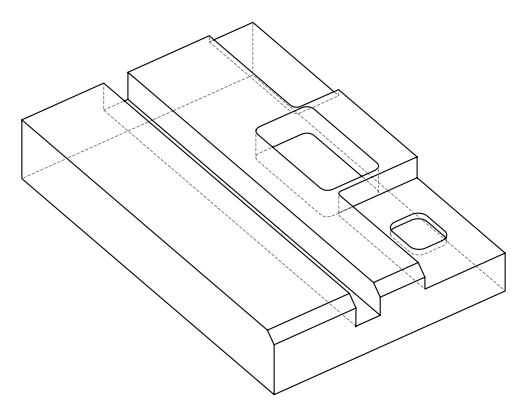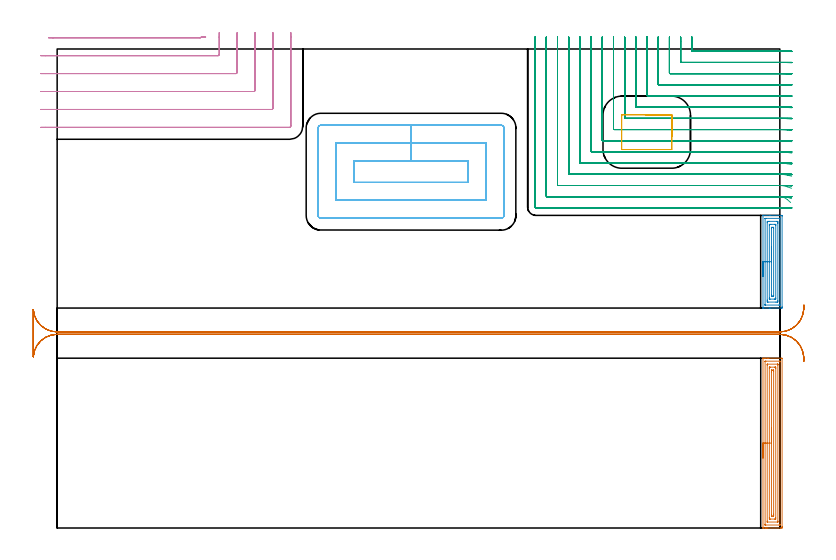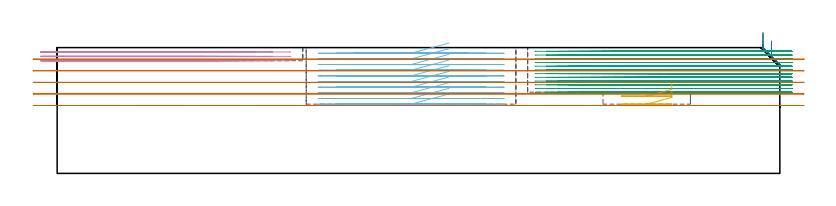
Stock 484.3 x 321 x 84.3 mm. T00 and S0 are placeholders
(PLAN: 7 operations, 5 tool changes, 115 min)
(1 AREA_MILL | FG_CHAMFER_SURFACE | UGT0205_001 | 4.79 min | 9874 mm3)
(2 AREA_MILL_1 | FG_CHAMFER_SURFACE_1 | UGT0205_001 | 2.72 min | 6194 mm3)
(3 MILL_CORNER_NOTCH_RECTANGULAR | CORNER_NOTCH_RECTANGULAR | NXT0201_013 | Follow Part, ap 2.5, ae 75% | 70.8 min | 562688 mm3)
(4 MILL_CORNER_NOTCH_RECTANGULAR_1 | CORNER_NOTCH_RECTANGULAR_1 | NXT0201_012 | Follow Part, ap 4, ae 75% | 6.63 min | 87486 mm3)
(5 MILL_RECTANGULAR_POCKET | POCKET_RECTANGULAR_STRAIGHT | UGT0201_107 | Follow Part, ap 6.25, ae 75% | 0.73 min | 21532 mm3)
(6 MILL_RECTANGULAR_POCKET_1 | POCKET_RECTANGULAR_STRAIGHT_1 | NXT0201_012 | Follow Part, ap 4, ae 75% | 18.18 min | 413930 mm3)
(7 MILL_RECTANGULAR_SLOT | SLOT_RECTANGULAR | UGT0201_004 | Follow Part, ap 8, ae 75% | 11.1 min | 630473 mm3)
(TOOL UGT0205_001 | Chamfer Mill 20 x 3 x 45 deg. | D20 FL50 Z2)
(TOOL NXT0201_013 | ENDMILL 10mm | D10 FL30 Z4)
(TOOL NXT0201_012 | ENDMILL 16mm [2P460-1600-NA 1630] | D16 FL38 Z6)
(TOOL UGT0201_107 | End Mill 25 mm | D25 FL25 Z2)
(TOOL UGT0201_004 | End Mill 32 mm | D32 FL53 Z6)
(OP 1 AREA_MILL)
G17 G21 G94 G90
T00 M6
G54
G17 G0 G90 X473. Y46.9 S1061 M3
G43 Z94.3 H0
G94 G1 Y46.938 Z93.428 F250.
Y47.052 Z92.563
Y47.241 Z91.712
Y47.503 Z90.88
Y47.837 Z90.074
Y48.24 Z89.3
Y48.708 Z88.564
Y49.24 Z87.872
Y49.829 Z87.229
Y50.472 Z86.64
Y51.164 Z86.108
Y51.9 Z85.64
Y52.674 Z85.237
Y53.48 Z84.903
Y54.312 Z84.641
Y55.163 Z84.452
Y56.028 Z84.338
Y56.9 Z84.3
Y113.629
X473.003 Y113.79 Z84.288
X473.057 Y113.793 Z84.234
X473.462 Y113.8 Z83.838
X473.808 Z83.491
X474.493 Z82.802
X475.728 Z81.569
X476.278 Z81.017
X476.895 Z80.4
X485.199 Z72.098
X485.476 Y113.798 Z71.822
X485.792 Y113.79 Z71.506
X485.799 Y113.474 Z71.499
X485.8 Y0.91 Z71.5
X485.799 Y0.618 Z71.501
X485.794 Y0.023 Z71.504
X485.792 Y0.007 Z71.506
X485.199 Y0.003 Z72.098
X484.582 Y0. Z72.716
X476.278 Z81.017
X475.728 Z81.569
X475.385 Z81.911
X474.836 Z82.461
X474.493 Z82.802
X473.462 Z83.838
X473.059 Y0.003 Z84.233
X473.015 Y0.006 Z84.276
X473.003 Y0.009 Z84.288
X473. Y0.171 Z84.3
Y56.9
X474.414 Z82.886
Y111.474
X474.416 Y111.553 Z82.884
X474.42 Y111.711 Z82.88
X474.424 Y111.791 Z82.876
X474.443 Y111.794 Z82.857
X474.493 Y111.797 Z82.807
X474.981 Y111.8 Z82.319
X483.903 Z73.397
X484.307 Y111.797 Z72.993
X484.364 Y111.794 Z72.936
X484.375 Y111.791 Z72.925
X484.379 Y111.737 Z72.921
X484.384 Y111.632 Z72.916
X484.386 Y111.474 Z72.914
Y111.395
Y2.326
X484.385 Y2.247 Z72.915
X484.38 Y2.089 Z72.92
X484.376 Y2.009 Z72.924
X484.357 Y2.006 Z72.943
X484.307 Y2.003 Z72.993
X483.819 Y2. Z73.481
X474.897 Z82.403
X474.493 Y2.003 Z82.807
X474.436 Y2.006 Z82.864
X474.425 Y2.009 Z82.875
X474.421 Y2.063 Z82.879
X474.417 Y2.167 Z82.883
X474.414 Y2.484 Z82.886
Y56.9
X475.828 Z81.472
X475.829 Y109.165 Z81.471
X475.83 Y109.608 Z81.47
X475.832 Y109.72 Z81.468
X475.835 Y109.773 Z81.465
X475.844 Y109.79 Z81.456
X475.895 Y109.793 Z81.405
X476.087 Y109.799 Z81.213
X482.714 Y109.8 Z74.586
X482.841 Y109.798 Z74.459
X482.943 Y109.793 Z74.357
X482.966 Y109.789 Z74.334
X482.968 Y109.783 Z74.332
X482.97 Y109.758 Z74.33
X482.971 Y109.608 Z74.329
X482.972 Y109.159 Z74.328
X482.971 Y4.635 Z74.329
X482.97 Y4.192 Z74.33
X482.968 Y4.08 Z74.332
X482.965 Y4.027 Z74.335
X482.956 Y4.01 Z74.344
X482.905 Y4.007 Z74.395
X482.713 Y4.001 Z74.587
X476.086 Y4. Z81.214
X475.959 Y4.002 Z81.341
X475.857 Y4.007 Z81.443
X475.834 Y4.011 Z81.466
X475.832 Y4.017 Z81.468
X475.83 Y4.042 Z81.47
X475.829 Y4.192 Z81.471
X475.828 Y4.641 Z81.472
Y56.9
X477.243 Z80.057
Y106.928
X477.249 Y107.742 Z80.051
X477.252 Y107.79 Z80.048
X477.3 Y107.794 Z80.
X477.409 Y107.798 Z79.891
X477.627 Y107.799 Z79.673
X478.062 Y107.8 Z79.238
X480.738 Z76.562
X481.183 Y107.799 Z76.117
X481.395 Y107.798 Z75.905
X481.5 Y107.794 Z75.8
X481.547 Y107.79 Z75.753
X481.55 Y107.755 Z75.75
X481.557 Y107.002 Z75.743
Y106.928
Y6.872
X481.551 Y6.058 Z75.749
X481.548 Y6.01 Z75.752
X481.5 Y6.006 Z75.8
X481.391 Y6.002 Z75.909
X481.173 Y6.001 Z76.127
X480.738 Y6. Z76.562
X478.062 Z79.238
X477.617 Y6.001 Z79.683
X477.406 Y6.002 Z79.894
X477.3 Y6.006 Z80.
X477.253 Y6.01 Z80.047
X477.25 Y6.045 Z80.05
X477.243 Y6.798 Z80.057
Y6.872
Y56.9
X478.657 Z78.643
Y104.546
X478.658 Y105.142 Z78.642
X478.66 Y105.436 Z78.64
X478.664 Y105.735 Z78.636
X478.672 Y105.791 Z78.628
X478.708 Y105.794 Z78.592
X478.79 Y105.797 Z78.51
X478.954 Y105.799 Z78.346
X479.189 Y105.8 Z78.111
X479.846 Y105.799 Z77.454
X480.084 Y105.796 Z77.216
X480.13 Y105.79 Z77.17
X480.136 Y105.778 Z77.164
X480.139 Y105.742 Z77.161
X480.142 Y105.142 Z77.158
X480.143 Y104.844 Z77.157
Y9.254
X480.142 Y8.658 Z77.158
X480.14 Y8.364 Z77.16
X480.136 Y8.065 Z77.164
X480.128 Y8.009 Z77.172
X480.092 Y8.006 Z77.208
X480.01 Y8.003 Z77.29
X479.846 Y8.001 Z77.454
X479.611 Y8. Z77.689
X478.954 Y8.001 Z78.346
X478.716 Y8.004 Z78.584
X478.671 Y8.01 Z78.629
X478.664 Y8.022 Z78.636
X478.661 Y8.058 Z78.639
X478.658 Y8.658 Z78.642
X478.657 Y8.956 Z78.643
Y56.9
Y57.772 Z78.681
Y58.636 Z78.795
Y59.488 Z78.984
Y60.32 Z79.246
Y61.126 Z79.58
Y61.9 Z79.983
Y62.636 Z80.452
Y63.328 Z80.983
Y63.971 Z81.572
Y64.56 Z82.215
Y65.091 Z82.907
Y65.56 Z83.643
Y65.963 Z84.417
Y66.297 Z85.223
Y66.559 Z86.055
Y66.748 Z86.907
Y66.862 Z87.772
Y66.9 Z88.643
G0 Z94.3
M5
M2
(OP 2 AREA_MILL_1)
G17 G21 G94 G90
T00 M6
G54
G17 G0 G90 X473. Y168.45 S1061 M3
G43 Z94.3 H0
G94 G1 Y168.488 Z93.428 F250.
Y168.602 Z92.563
Y168.791 Z91.712
Y169.053 Z90.88
Y169.387 Z90.074
Y169.79 Z89.3
Y170.258 Z88.564
Y170.79 Z87.872
Y171.379 Z87.229
Y172.022 Z86.64
Y172.714 Z86.108
Y173.45 Z85.64
Y174.224 Z85.237
Y175.03 Z84.903
Y175.862 Z84.641
Y176.713 Z84.452
Y177.578 Z84.338
Y178.45 Z84.3
Y209.437
X473.004 Y209.49 Z84.29
X473.02 Y209.494 Z84.275
X473.171 Y209.5 Z84.127
X477.297 Z80.001
X478.062 Z79.232
X485.199 Z72.097
X485.584 Y209.497 Z71.712
X485.791 Y209.49 Z71.505
X485.799 Y209.284 Z71.499
X485.8 Y208.994 Z71.5
Y148.195
X485.798 Y147.906 Z71.502
X485.791 Y147.406 Z71.505
X485.706 Y147.402 Z71.59
X485.199 Y147.4 Z72.097
X478.062 Z79.232
X477.297 Z80.001
X477.17 Z80.129
X473.171 Z84.127
X473.022 Y147.401 Z84.272
X473.016 Y147.402 Z84.277
X473.004 Y147.409 Z84.29
X473. Y147.463 Z84.3
Y178.45
X474.414 Z82.886
X474.415 Y207.223 Z82.885
X474.416 Y207.3 Z82.884
X474.42 Y207.379 Z82.88
X474.43 Y207.49 Z82.87
X474.493 Y207.492 Z82.807
X475.107 Y207.499 Z82.193
X484.307 Y207.5 Z72.993
X484.347 Y207.498 Z72.953
X484.37 Y207.495 Z72.93
X484.378 Y207.492 Z72.922
X484.38 Y207.458 Z72.92
X484.385 Y207.302 Z72.915
X484.386 Y207.223 Z72.914
Y207.145
X484.385 Y149.676 Z72.915
X484.384 Y149.6 Z72.916
X484.38 Y149.521 Z72.92
X484.37 Y149.41 Z72.93
X484.307 Y149.408 Z72.993
X483.693 Y149.401 Z73.607
X474.493 Y149.4 Z82.807
X474.454 Y149.402 Z82.846
X474.43 Y149.405 Z82.87
X474.422 Y149.408 Z82.878
X474.42 Y149.442 Z82.88
X474.415 Y149.598 Z82.885
X474.414 Y149.676 Z82.886
Y149.755
Y178.45
X475.828 Z81.472
X475.829 Y204.567 Z81.471
X475.83 Y205.011 Z81.47
X475.836 Y205.453 Z81.464
X476.232 Y205.498 Z81.068
X476.278 Y205.499 Z81.022
X477.122 Y205.5 Z80.178
X482.475 Y205.499 Z74.825
X482.523 Y205.496 Z74.777
X482.965 Y205.453 Z74.335
X482.97 Y205.009 Z74.33
X482.971 Y204.567 Z74.329
X482.972 Y204.122 Z74.328
X482.971 Y152.333 Z74.329
X482.97 Y151.889 Z74.33
X482.964 Y151.447 Z74.336
X482.568 Y151.402 Z74.732
X482.523 Y151.401 Z74.777
X481.678 Y151.4 Z75.622
X476.325 Y151.401 Z80.975
X476.278 Y151.404 Z81.022
X475.836 Y151.447 Z81.464
X475.83 Y151.891 Z81.47
X475.829 Y152.333 Z81.471
X475.828 Y152.778 Z81.472
Y178.45
X477.243 Z80.057
Y202.797
X477.247 Y203.203 Z80.053
X477.25 Y203.406 Z80.05
X477.258 Y203.49 Z80.042
X477.358 Y203.496 Z79.942
X478.062 Y203.499 Z79.238
X478.245 Y203.5 Z79.055
X480.922 Y203.499 Z76.378
X481.487 Y203.491 Z75.813
X481.551 Y203.489 Z75.749
X481.553 Y203.409 Z75.747
X481.555 Y203.229 Z75.745
X481.557 Y202.869 Z75.743
Y202.797
Y154.103
X481.553 Y153.697 Z75.747
X481.55 Y153.494 Z75.75
X481.542 Y153.41 Z75.758
X481.442 Y153.404 Z75.858
X480.738 Y153.401 Z76.562
X480.555 Y153.4 Z76.745
X477.878 Y153.401 Z79.422
X477.313 Y153.409 Z79.987
X477.25 Y153.411 Z80.05
X477.247 Y153.491 Z80.053
X477.245 Y153.671 Z80.055
X477.243 Y154.031 Z80.057
Y154.103
Y178.45
X478.657 Z78.643
Y201.026
X478.658 Y201.32 Z78.642
X478.661 Y201.419 Z78.639
X478.664 Y201.488 Z78.636
X478.716 Y201.491 Z78.584
X478.954 Y201.497 Z78.346
X479.369 Y201.5 Z77.931
X479.846 Y201.498 Z77.454
X480.005 Y201.495 Z77.295
X480.126 Y201.49 Z77.174
X480.136 Y201.32 Z77.164
X480.14 Y201.026 Z77.16
X480.143 Y200.732 Z77.157
Y155.874
X480.142 Y155.58 Z77.158
X480.139 Y155.481 Z77.161
X480.136 Y155.412 Z77.164
X480.084 Y155.409 Z77.216
X479.846 Y155.403 Z77.454
X479.431 Y155.4 Z77.869
X478.954 Y155.402 Z78.346
X478.795 Y155.405 Z78.505
X478.674 Y155.41 Z78.626
X478.664 Y155.58 Z78.636
X478.66 Y155.874 Z78.64
X478.658 Y156.168 Z78.642
X478.657 Y178.45 Z78.643
Y179.322 Z78.681
Y180.186 Z78.795
Y181.038 Z78.984
Y181.87 Z79.246
Y182.676 Z79.58
Y183.45 Z79.983
Y184.186 Z80.452
Y184.878 Z80.983
Y185.521 Z81.572
Y186.11 Z82.215
Y186.641 Z82.907
Y187.11 Z83.643
Y187.513 Z84.417
Y187.847 Z85.223
Y188.109 Z86.055
Y188.298 Z86.907
Y188.412 Z87.772
Y188.45 Z88.643
G0 Z94.3
M5
M2
(OP 3 MILL_CORNER_NOTCH_RECTANGULAR)
G17 G21 G94 G90
T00 M6
G54
G17 G0 G90 X425.3 Y329. S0 M3
G43 Z94.3 H0
Z81.808
G94 G1 Y326. F250.
Y319.993 F500.
G3 X425.793 Y319.5 R0.5
G1 X484.312
G2 X489.3 Y319.381 R105.
G1 X492.297 Y319.239 F250.
G0 Z94.3
X417.8 Y329.
Z81.808
G1 Y326.
Y312.493 F500.
G3 X418.293 Y312. R0.5
G1 X484.312
G2 X489.3 Y311.872 R97.5
G1 X492.296 Y311.719 F250.
G0 Z94.3
X410.3 Y329.
Z81.808
G1 Y326.
Y304.993 F500.
G3 X410.793 Y304.5 R0.5
G1 X484.312
G2 X489.3 Y304.362 R90.
G1 X492.295 Y304.195 F250.
G0 Z94.3
X402.8 Y329.
Z81.808
G1 Y326.
Y297.494 F500.
G3 X403.294 Y297. R0.5
G1 X484.312
G2 X489.3 Y296.849 R82.5
G1 X492.295 Y296.668 F250.
G0 Z94.3
X395.3 Y329.
Z81.808
G1 Y326.
Y289.994 F500.
G3 X395.794 Y289.5 R0.5
G1 X484.312
G2 X489.3 Y289.334 R75.
G1 X492.293 Y289.134 F250.
G0 Z94.3
X387.8 Y329.
Z81.808
G1 Y326.
Y282.494 F500.
G3 X388.294 Y282. R0.5
G1 X484.312
G2 X489.3 Y281.815 R67.5
G1 X492.292 Y281.594 F250.
G0 Z94.3
X380.3 Y329.
Z81.808
G1 Y326.
Y274.994 F500.
G3 X380.794 Y274.5 R0.5
G1 X484.312
G2 X489.3 Y274.292 R60.
G1 X492.29 Y274.043 F250.
G0 Z94.3
X372.8 Y329.
Z81.808
G1 Y326.
Y267.495 F500.
G3 X373.295 Y267. R0.5
G1 X484.312
G2 X489.3 Y266.763 R52.5
G1 X492.286 Y266.477 F250.
G0 Z94.3
X365.3 Y329.
Z81.808
G1 Y326.
Y259.995 F500.
G3 X365.795 Y259.5 R0.5
G1 X484.312
G2 X489.3 Y259.223 R45.
G1 X492.282 Y258.89 F250.
G0 Z94.3
X357.8 Y329.
Z81.808
G1 Y326.
Y252.495 F500.
G3 X358.295 Y252. R0.5
G1 X484.312
G2 X489.3 Y251.667 R37.5
G1 X492.273 Y251.268 F250.
G0 Z94.3
X350.3 Y329.
Z81.808
G1 Y326.
Y244.996 F500.
G3 X350.796 Y244.5 R0.5
G1 X484.312
G2 X489.3 Y244.082 R30.
G1 X492.258 Y243.584 F250.
G0 Z94.3
X342.8 Y329.
Z81.808
G1 Y326.
Y237.496 F500.
G3 X343.296 Y237. R0.5
G1 X484.312
G2 X489.3 Y236.44 R22.5
G1 X492.225 Y235.775 F250.
G0 Z94.3
X335.3 Y329.
Z81.808
G1 Y326.
Y229.996 F500.
G3 X335.796 Y229.5 R0.5
G1 X484.312
G2 X489.3 Y228.646 R15.
G1 X492.129 Y227.649 F250.
G0 Z94.3
X327.8 Y329.
Z81.808
G1 Y326.
Y222.496 F500.
G3 X328.296 Y222. R0.5
G1 X484.312
G2 X489.3 Y220.101 R7.5
G1 X491.54 Y218.106 F250.
G0 Z94.3
X320.3 Y329.
Z81.808
G1 Y326.
Y214.996 F500.
G3 X320.796 Y214.5 R0.5
G1 X484.312
X487.312 F250.
G0 Z94.3
X425.3 Y329.
Z79.317
G1 Y326.
Y319.993 F500.
G3 X425.793 Y319.5 R0.5
G1 X486.983
G2 X489.3 Y319.474 R105.
G1 X492.299 Y319.408 F250.
G0 Z94.3
X417.8 Y329.
Z79.317
G1 Y326.
Y312.493 F500.
G3 X418.293 Y312. R0.5
G1 X486.983
G2 X489.3 Y311.972 R97.5
G1 X492.299 Y311.901 F250.
G0 Z94.3
X410.3 Y329.
Z79.317
G1 Y326.
Y304.993 F500.
G3 X410.793 Y304.5 R0.5
G1 X486.983
G2 X489.3 Y304.47 R90.
G1 X492.299 Y304.393 F250.
G0 Z94.3
X402.8 Y329.
Z79.317
G1 Y326.
Y297.494 F500.
G3 X403.294 Y297. R0.5
G1 X486.983
G2 X489.3 Y296.967 R82.5
G1 X492.299 Y296.883 F250.
G0 Z94.3
X395.3 Y329.
Z79.317
G1 Y326.
Y289.994 F500.
G3 X395.794 Y289.5 R0.5
G1 X486.983
G2 X489.3 Y289.464 R75.
G1 X492.299 Y289.371 F250.
G0 Z94.3
X387.8 Y329.
Z79.317
G1 Y326.
Y282.494 F500.
G3 X388.294 Y282. R0.5
G1 X486.983
G2 X489.3 Y281.96 R67.5
G1 X492.298 Y281.857 F250.
G0 Z94.3
X380.3 Y329.
Z79.317
G1 Y326.
Y274.994 F500.
G3 X380.794 Y274.5 R0.5
G1 X486.983
G2 X489.3 Y274.455 R60.
G1 X492.298 Y274.339 F250.
G0 Z94.3
X372.8 Y329.
Z79.317
G1 Y326.
Y267.495 F500.
G3 X373.295 Y267. R0.5
G1 X486.983
G2 X489.3 Y266.949 R52.5
G1 X492.297 Y266.816 F250.
G0 Z94.3
X365.3 Y329.
Z79.317
G1 Y326.
Y259.995 F500.
G3 X365.795 Y259.5 R0.5
G1 X486.983
G2 X489.3 Y259.44 R45.
G1 X492.296 Y259.286 F250.
G0 Z94.3
X357.8 Y329.
Z79.317
G1 Y326.
Y252.495 F500.
G3 X358.295 Y252. R0.5
G1 X486.983
G2 X489.3 Y251.928 R37.5
G1 X492.294 Y251.743 F250.
G0 Z94.3
X350.3 Y329.
Z79.317
G1 Y326.
Y244.996 F500.
G3 X350.796 Y244.5 R0.5
G1 X486.983
G2 X489.3 Y244.41 R30.
G1 X492.291 Y244.179 F250.
G0 Z94.3
X342.8 Y329.
Z79.317
G1 Y326.
Y237.496 F500.
G3 X343.296 Y237. R0.5
G1 X486.983
G2 X489.3 Y236.88 R22.5
G1 X492.284 Y236.571 F250.
G0 Z94.3
X335.3 Y329.
Z79.317
G1 Y326.
Y229.996 F500.
G3 X335.796 Y229.5 R0.5
G1 X486.983
G2 X489.3 Y229.32 R15.
G1 X492.264 Y228.856 F250.
G0 Z94.3
X327.8 Y329.
Z79.317
G1 Y326.
Y222.496 F500.
G3 X328.296 Y222. R0.5
G1 X486.983
G2 X489.3 Y221.633 R7.5
G1 X492.153 Y220.706 F250.
G0 Z94.3
X320.3 Y329.
Z79.317
G1 Y326.
Y214.996 F500.
G3 X320.796 Y214.5 R0.5
G1 X486.983
X489.983 F250.
G0 Z94.3
X425.3 Y329.
Z76.825
G1 Y326.
Y319.993 F500.
G3 X425.793 Y319.5 R0.5
G1 X489.003
X489.3
X492.3 Y319.491 F250.
G0 Z94.3
X417.8 Y329.
Z76.825
G1 Y326.
Y312.493 F500.
G3 X418.293 Y312. R0.5
G1 X489.003
X489.3
X492.3 Y311.99 F250.
G0 Z94.3
X410.3 Y329.
Z76.825
G1 Y326.
Y304.993 F500.
G3 X410.793 Y304.5 R0.5
G1 X489.003
X489.3
X492.3 Y304.49 F250.
G0 Z94.3
X402.8 Y329.
Z76.825
G1 Y326.
Y297.494 F500.
G3 X403.294 Y297. R0.5
G1 X489.003
X489.3 Y296.999
X492.3 Y296.989 F250.
G0 Z94.3
X395.3 Y329.
Z76.825
G1 Y326.
Y289.994 F500.
G3 X395.794 Y289.5 R0.5
G1 X489.003
X489.3 Y289.499
X492.3 Y289.488 F250.
G0 Z94.3
X387.8 Y329.
Z76.825
G1 Y326.
Y282.494 F500.
G3 X388.294 Y282. R0.5
G1 X489.003
X489.3 Y281.999
X492.3 Y281.986 F250.
G0 Z94.3
X380.3 Y329.
Z76.825
G1 Y326.
Y274.994 F500.
G3 X380.794 Y274.5 R0.5
G1 X489.003
X489.3 Y274.499
X492.3 Y274.484 F250.
G0 Z94.3
X372.8 Y329.
Z76.825
G1 Y326.
Y267.495 F500.
G3 X373.295 Y267. R0.5
G1 X489.003
X489.3 Y266.999
X492.3 Y266.982 F250.
G0 Z94.3
X365.3 Y329.
Z76.825
G1 Y326.
Y259.995 F500.
G3 X365.795 Y259.5 R0.5
G1 X489.003
X489.3 Y259.499
X492.3 Y259.479 F250.
G0 Z94.3
X357.8 Y329.
Z76.825
G1 Y326.
Y252.495 F500.
G3 X358.295 Y252. R0.5
G1 X489.003
G2 X489.3 Y251.999 R37.5
G1 X492.3 Y251.975 F250.
G0 Z94.3
X350.3 Y329.
Z76.825
G1 Y326.
Y244.996 F500.
G3 X350.796 Y244.5 R0.5
G1 X489.003
G2 X489.3 Y244.499 R30.
G1 X492.3 Y244.469 F250.
G0 Z94.3
X342.8 Y329.
Z76.825
G1 Y326.
Y237.496 F500.
G3 X343.296 Y237. R0.5
G1 X489.003
G2 X489.3 Y236.998 R22.5
G1 X492.3 Y236.958 F250.
G0 Z94.3
X335.3 Y329.
Z76.825
G1 Y326.
Y229.996 F500.
G3 X335.796 Y229.5 R0.5
G1 X489.003
G2 X489.3 Y229.497 R15.
G1 X492.299 Y229.438 F250.
G0 Z94.3
X327.8 Y329.
Z76.825
G1 Y326.
Y222.496 F500.
G3 X328.296 Y222. R0.5
G1 X489.003
G2 X489.3 Y221.994 R7.5
G1 X492.298 Y221.875 F250.
G0 Z94.3
X320.3 Y329.
Z76.825
G1 Y326.
Y214.996 F500.
G3 X320.796 Y214.5 R0.5
G1 X489.003
X492.003 F250.
G0 Z94.3
X425.3 Y329.
Z74.333
G1 Y326.
Y319.993 F500.
G3 X425.793 Y319.5 R0.5
G1 X489.3
X492.3 F250.
G0 Z94.3
X417.8 Y329.
Z74.333
G1 Y326.
Y312.493 F500.
G3 X418.293 Y312. R0.5
G1 X489.3
X492.3 F250.
G0 Z94.3
X410.3 Y329.
Z74.333
G1 Y326.
Y304.993 F500.
G3 X410.793 Y304.5 R0.5
G1 X489.3
X492.3 F250.
G0 Z94.3
X402.8 Y329.
Z74.333
G1 Y326.
Y297.493 F500.
G3 X403.293 Y297. R0.5
G1 X489.3
X492.3 F250.
G0 Z94.3
X395.3 Y329.
Z74.333
G1 Y326.
Y289.994 F500.
G3 X395.794 Y289.5 R0.5
G1 X489.3
X492.3 F250.
G0 Z94.3
X387.8 Y329.
Z74.333
G1 Y326.
Y282.494 F500.
G3 X388.294 Y282. R0.5
G1 X489.3
X492.3 F250.
G0 Z94.3
X380.3 Y329.
Z74.333
G1 Y326.
Y274.994 F500.
G3 X380.794 Y274.5 R0.5
G1 X489.3
X492.3 F250.
G0 Z94.3
X372.8 Y329.
Z74.333
G1 Y326.
Y267.495 F500.
G3 X373.295 Y267. R0.5
G1 X489.3
X492.3 F250.
G0 Z94.3
X365.3 Y329.
Z74.333
G1 Y326.
Y259.995 F500.
G3 X365.795 Y259.5 R0.5
G1 X489.3
X492.3 F250.
G0 Z94.3
X357.8 Y329.
Z74.333
G1 Y326.
Y252.495 F500.
G3 X358.295 Y252. R0.5
G1 X489.3
X492.3 F250.
G0 Z94.3
X350.3 Y329.
Z74.333
G1 Y326.
Y244.995 F500.
G3 X350.795 Y244.5 R0.5
G1 X489.3
X492.3 F250.
G0 Z94.3
X342.8 Y329.
Z74.333
G1 Y326.
Y237.496 F500.
G3 X343.296 Y237. R0.5
G1 X489.3
X492.3 F250.
G0 Z94.3
X335.3 Y329.
Z74.333
G1 Y326.
Y229.996 F500.
G3 X335.796 Y229.5 R0.5
G1 X489.3
X492.3 F250.
G0 Z94.3
X327.8 Y329.
Z74.333
G1 Y326.
Y222.496 F500.
G3 X328.296 Y222. R0.5
G1 X489.3
X492.3 F250.
G0 Z94.3
X320.3 Y329.
Z74.333
G1 Y326.
Y214.996 F500.
G3 X320.796 Y214.5 R0.5
G1 X489.3
X492.3 F250.
G0 Z94.3
X425.3 Y329.
Z71.842
G1 Y326.
Y319.993 F500.
G3 X425.793 Y319.5 R0.5
G1 X489.3
X492.3 F250.
G0 Z94.3
X417.8 Y329.
Z71.842
G1 Y326.
Y312.493 F500.
G3 X418.293 Y312. R0.5
G1 X489.3
X492.3 F250.
G0 Z94.3
X410.3 Y329.
Z71.842
G1 Y326.
Y304.993 F500.
G3 X410.793 Y304.5 R0.5
G1 X489.3
X492.3 F250.
G0 Z94.3
X402.8 Y329.
Z71.842
G1 Y326.
Y297.493 F500.
G3 X403.293 Y297. R0.5
G1 X489.3
X492.3 F250.
G0 Z94.3
X395.3 Y329.
Z71.842
G1 Y326.
Y289.994 F500.
G3 X395.794 Y289.5 R0.5
G1 X489.3
X492.3 F250.
G0 Z94.3
X387.8 Y329.
Z71.842
G1 Y326.
Y282.494 F500.
G3 X388.294 Y282. R0.5
G1 X489.3
X492.3 F250.
G0 Z94.3
X380.3 Y329.
Z71.842
G1 Y326.
Y274.994 F500.
G3 X380.794 Y274.5 R0.5
G1 X489.3
X492.3 F250.
G0 Z94.3
X372.8 Y329.
Z71.842
G1 Y326.
Y267.495 F500.
G3 X373.295 Y267. R0.5
G1 X489.3
X492.3 F250.
G0 Z94.3
X365.3 Y329.
Z71.842
G1 Y326.
Y259.995 F500.
G3 X365.795 Y259.5 R0.5
G1 X489.3
X492.3 F250.
G0 Z94.3
X357.8 Y329.
Z71.842
G1 Y326.
Y252.495 F500.
G3 X358.295 Y252. R0.5
G1 X489.3
X492.3 F250.
G0 Z94.3
X350.3 Y329.
Z71.842
G1 Y326.
Y244.995 F500.
G3 X350.795 Y244.5 R0.5
G1 X489.3
X492.3 F250.
G0 Z94.3
X342.8 Y329.
Z71.842
G1 Y326.
Y237.496 F500.
G3 X343.296 Y237. R0.5
G1 X489.3
X492.3 F250.
G0 Z94.3
X335.3 Y329.
Z71.842
G1 Y326.
Y229.996 F500.
G3 X335.796 Y229.5 R0.5
G1 X489.3
X492.3 F250.
G0 Z94.3
X327.8 Y329.
Z71.842
G1 Y326.
Y222.496 F500.
G3 X328.296 Y222. R0.5
G1 X489.3
X492.3 F250.
G0 Z94.3
X320.3 Y329.
Z71.842
G1 Y326.
Y214.996 F500.
G3 X320.796 Y214.5 R0.5
G1 X489.3
X492.3 F250.
G0 Z94.3
X425.3 Y329.
Z69.35
G1 Y326.
Y319.993 F500.
G3 X425.793 Y319.5 R0.5
G1 X489.3
X492.3 F250.
G0 Z94.3
X417.8 Y329.
Z69.35
G1 Y326.
Y312.493 F500.
G3 X418.293 Y312. R0.5
G1 X489.3
X492.3 F250.
G0 Z94.3
X410.3 Y329.
Z69.35
G1 Y326.
Y304.993 F500.
G3 X410.793 Y304.5 R0.5
G1 X489.3
X492.3 F250.
G0 Z94.3
X402.8 Y329.
Z69.35
G1 Y326.
Y297.493 F500.
G3 X403.293 Y297. R0.5
G1 X489.3
X492.3 F250.
G0 Z94.3
X395.3 Y329.
Z69.35
G1 Y326.
Y289.994 F500.
G3 X395.794 Y289.5 R0.5
G1 X489.3
X492.3 F250.
G0 Z94.3
X387.8 Y329.
Z69.35
G1 Y326.
Y282.494 F500.
G3 X388.294 Y282. R0.5
G1 X489.3
X492.3 F250.
G0 Z94.3
X380.3 Y329.
Z69.35
G1 Y326.
Y274.994 F500.
G3 X380.794 Y274.5 R0.5
G1 X489.3
X492.3 F250.
G0 Z94.3
X372.8 Y329.
Z69.35
G1 Y326.
Y267.495 F500.
G3 X373.295 Y267. R0.5
G1 X489.3
X492.3 F250.
G0 Z94.3
X365.3 Y329.
Z69.35
G1 Y326.
Y259.995 F500.
G3 X365.795 Y259.5 R0.5
G1 X489.3
X492.3 F250.
G0 Z94.3
X357.8 Y329.
Z69.35
G1 Y326.
Y252.495 F500.
G3 X358.295 Y252. R0.5
G1 X489.3
X492.3 F250.
G0 Z94.3
X350.3 Y329.
Z69.35
G1 Y326.
Y244.995 F500.
G3 X350.795 Y244.5 R0.5
G1 X489.3
X492.3 F250.
G0 Z94.3
X342.8 Y329.
Z69.35
G1 Y326.
Y237.496 F500.
G3 X343.296 Y237. R0.5
G1 X489.3
X492.3 F250.
G0 Z94.3
X335.3 Y329.
Z69.35
G1 Y326.
Y229.996 F500.
G3 X335.796 Y229.5 R0.5
G1 X489.3
X492.3 F250.
G0 Z94.3
X327.8 Y329.
Z69.35
G1 Y326.
Y222.496 F500.
G3 X328.296 Y222. R0.5
G1 X489.3
X492.3 F250.
G0 Z94.3
X320.3 Y329.
Z69.35
G1 Y326.
Y214.996 F500.
G3 X320.796 Y214.5 R0.5
G1 X489.3
X492.3 F250.
G0 Z94.3
X425.3 Y329.
Z66.858
G1 Y326.
Y319.993 F500.
G3 X425.793 Y319.5 R0.5
G1 X489.3
X492.3 F250.
G0 Z94.3
X417.8 Y329.
Z66.858
G1 Y326.
Y312.493 F500.
G3 X418.293 Y312. R0.5
G1 X489.3
X492.3 F250.
G0 Z94.3
X410.3 Y329.
Z66.858
G1 Y326.
Y304.993 F500.
G3 X410.793 Y304.5 R0.5
G1 X489.3
X492.3 F250.
G0 Z94.3
X402.8 Y329.
Z66.858
G1 Y326.
Y297.493 F500.
G3 X403.293 Y297. R0.5
G1 X489.3
X492.3 F250.
G0 Z94.3
X395.3 Y329.
Z66.858
G1 Y326.
Y289.994 F500.
G3 X395.794 Y289.5 R0.5
G1 X489.3
X492.3 F250.
G0 Z94.3
X387.8 Y329.
Z66.858
G1 Y326.
Y282.494 F500.
G3 X388.294 Y282. R0.5
G1 X489.3
X492.3 F250.
G0 Z94.3
X380.3 Y329.
Z66.858
G1 Y326.
Y274.994 F500.
G3 X380.794 Y274.5 R0.5
G1 X489.3
X492.3 F250.
G0 Z94.3
X372.8 Y329.
Z66.858
G1 Y326.
Y267.495 F500.
G3 X373.295 Y267. R0.5
G1 X489.3
X492.3 F250.
G0 Z94.3
X365.3 Y329.
Z66.858
G1 Y326.
Y259.995 F500.
G3 X365.795 Y259.5 R0.5
G1 X489.3
X492.3 F250.
G0 Z94.3
X357.8 Y329.
Z66.858
G1 Y326.
Y252.495 F500.
G3 X358.295 Y252. R0.5
G1 X489.3
X492.3 F250.
G0 Z94.3
X350.3 Y329.
Z66.858
G1 Y326.
Y244.995 F500.
G3 X350.795 Y244.5 R0.5
G1 X489.3
X492.3 F250.
G0 Z94.3
X342.8 Y329.
Z66.858
G1 Y326.
Y237.496 F500.
G3 X343.296 Y237. R0.5
G1 X489.3
X492.3 F250.
G0 Z94.3
X335.3 Y329.
Z66.858
G1 Y326.
Y229.996 F500.
G3 X335.796 Y229.5 R0.5
G1 X489.3
X492.3 F250.
G0 Z94.3
X327.8 Y329.
Z66.858
G1 Y326.
Y222.496 F500.
G3 X328.296 Y222. R0.5
G1 X489.3
X492.3 F250.
G0 Z94.3
X320.3 Y329.
Z66.858
G1 Y326.
Y214.996 F500.
G3 X320.796 Y214.5 R0.5
G1 X489.3
X492.3 F250.
G0 Z94.3
X425.3 Y329.
Z64.367
G1 Y326.
Y319.993 F500.
G3 X425.793 Y319.5 R0.5
G1 X489.3
X492.3 F250.
G0 Z94.3
X417.8 Y329.
Z64.367
G1 Y326.
Y312.493 F500.
G3 X418.293 Y312. R0.5
G1 X489.3
X492.3 F250.
G0 Z94.3
X410.3 Y329.
Z64.367
G1 Y326.
Y304.993 F500.
G3 X410.793 Y304.5 R0.5
G1 X489.3
X492.3 F250.
G0 Z94.3
X402.8 Y329.
Z64.367
G1 Y326.
Y297.493 F500.
G3 X403.293 Y297. R0.5
G1 X489.3
X492.3 F250.
G0 Z94.3
X395.3 Y329.
Z64.367
G1 Y326.
Y289.994 F500.
G3 X395.794 Y289.5 R0.5
G1 X489.3
X492.3 F250.
G0 Z94.3
X387.8 Y329.
Z64.367
G1 Y326.
Y282.494 F500.
G3 X388.294 Y282. R0.5
G1 X489.3
X492.3 F250.
G0 Z94.3
X380.3 Y329.
Z64.367
G1 Y326.
Y274.994 F500.
G3 X380.794 Y274.5 R0.5
G1 X489.3
X492.3 F250.
G0 Z94.3
X372.8 Y329.
Z64.367
G1 Y326.
Y267.495 F500.
G3 X373.295 Y267. R0.5
G1 X489.3
X492.3 F250.
G0 Z94.3
X365.3 Y329.
Z64.367
G1 Y326.
Y259.995 F500.
G3 X365.795 Y259.5 R0.5
G1 X489.3
X492.3 F250.
G0 Z94.3
X357.8 Y329.
Z64.367
G1 Y326.
Y252.495 F500.
G3 X358.295 Y252. R0.5
G1 X489.3
X492.3 F250.
G0 Z94.3
X350.3 Y329.
Z64.367
G1 Y326.
Y244.995 F500.
G3 X350.795 Y244.5 R0.5
G1 X489.3
X492.3 F250.
G0 Z94.3
X342.8 Y329.
Z64.367
G1 Y326.
Y237.496 F500.
G3 X343.296 Y237. R0.5
G1 X489.3
X492.3 F250.
G0 Z94.3
X335.3 Y329.
Z64.367
G1 Y326.
Y229.996 F500.
G3 X335.796 Y229.5 R0.5
G1 X489.3
X492.3 F250.
G0 Z94.3
X327.8 Y329.
Z64.367
G1 Y326.
Y222.496 F500.
G3 X328.296 Y222. R0.5
G1 X489.3
X492.3 F250.
G0 Z94.3
X320.3 Y329.
Z64.367
G1 Y326.
Y214.996 F500.
G3 X320.796 Y214.5 R0.5
G1 X489.3
X492.3 F250.
G0 Z94.3
X425.3 Y329.
Z61.875
G1 Y326.
Y319.993 F500.
G3 X425.793 Y319.5 R0.5
G1 X489.3
X492.3 F250.
G0 Z94.3
X417.8 Y329.
Z61.875
G1 Y326.
Y312.493 F500.
G3 X418.293 Y312. R0.5
G1 X489.3
X492.3 F250.
G0 Z94.3
X410.3 Y329.
Z61.875
G1 Y326.
Y304.993 F500.
G3 X410.793 Y304.5 R0.5
G1 X489.3
X492.3 F250.
G0 Z94.3
X402.8 Y329.
Z61.875
G1 Y326.
Y297.493 F500.
G3 X403.293 Y297. R0.5
G1 X489.3
X492.3 F250.
G0 Z94.3
X395.3 Y329.
Z61.875
G1 Y326.
Y289.994 F500.
G3 X395.794 Y289.5 R0.5
G1 X489.3
X492.3 F250.
G0 Z94.3
X387.8 Y329.
Z61.875
G1 Y326.
Y282.494 F500.
G3 X388.294 Y282. R0.5
G1 X489.3
X492.3 F250.
G0 Z94.3
X380.3 Y329.
Z61.875
G1 Y326.
Y274.994 F500.
G3 X380.794 Y274.5 R0.5
G1 X489.3
X492.3 F250.
G0 Z94.3
X372.8 Y329.
Z61.875
G1 Y326.
Y267.495 F500.
G3 X373.295 Y267. R0.5
G1 X489.3
X492.3 F250.
G0 Z94.3
X365.3 Y329.
Z61.875
G1 Y326.
Y259.995 F500.
G3 X365.795 Y259.5 R0.5
G1 X489.3
X492.3 F250.
G0 Z94.3
X357.8 Y329.
Z61.875
G1 Y326.
Y252.495 F500.
G3 X358.295 Y252. R0.5
G1 X489.3
X492.3 F250.
G0 Z94.3
X350.3 Y329.
Z61.875
G1 Y326.
Y244.995 F500.
G3 X350.795 Y244.5 R0.5
G1 X489.3
X492.3 F250.
G0 Z94.3
X342.8 Y329.
Z61.875
G1 Y326.
Y237.496 F500.
G3 X343.296 Y237. R0.5
G1 X489.3
X492.3 F250.
G0 Z94.3
X335.3 Y329.
Z61.875
G1 Y326.
Y229.996 F500.
G3 X335.796 Y229.5 R0.5
G1 X489.3
X492.3 F250.
G0 Z94.3
X327.8 Y329.
Z61.875
G1 Y326.
Y222.496 F500.
G3 X328.296 Y222. R0.5
G1 X489.3
X492.3 F250.
G0 Z94.3
X320.3 Y329.
Z61.875
G1 Y326.
Y214.996 F500.
G3 X320.796 Y214.5 R0.5
G1 X489.3
X492.3 F250.
G0 Z94.3
X425.3 Y329.
Z59.383
G1 Y326.
Y319.993 F500.
G3 X425.793 Y319.5 R0.5
G1 X489.3
X492.3 F250.
G0 Z94.3
X417.8 Y329.
Z59.383
G1 Y326.
Y312.493 F500.
G3 X418.293 Y312. R0.5
G1 X489.3
X492.3 F250.
G0 Z94.3
X410.3 Y329.
Z59.383
G1 Y326.
Y304.993 F500.
G3 X410.793 Y304.5 R0.5
G1 X489.3
X492.3 F250.
G0 Z94.3
X402.8 Y329.
Z59.383
G1 Y326.
Y297.493 F500.
G3 X403.293 Y297. R0.5
G1 X489.3
X492.3 F250.
G0 Z94.3
X395.3 Y329.
Z59.383
G1 Y326.
Y289.994 F500.
G3 X395.794 Y289.5 R0.5
G1 X489.3
X492.3 F250.
G0 Z94.3
X387.8 Y329.
Z59.383
G1 Y326.
Y282.494 F500.
G3 X388.294 Y282. R0.5
G1 X489.3
X492.3 F250.
G0 Z94.3
X380.3 Y329.
Z59.383
G1 Y326.
Y274.994 F500.
G3 X380.794 Y274.5 R0.5
G1 X489.3
X492.3 F250.
G0 Z94.3
X372.8 Y329.
Z59.383
G1 Y326.
Y267.495 F500.
G3 X373.295 Y267. R0.5
G1 X489.3
X492.3 F250.
G0 Z94.3
X365.3 Y329.
Z59.383
G1 Y326.
Y259.995 F500.
G3 X365.795 Y259.5 R0.5
G1 X489.3
X492.3 F250.
G0 Z94.3
X357.8 Y329.
Z59.383
G1 Y326.
Y252.495 F500.
G3 X358.295 Y252. R0.5
G1 X489.3
X492.3 F250.
G0 Z94.3
X350.3 Y329.
Z59.383
G1 Y326.
Y244.995 F500.
G3 X350.795 Y244.5 R0.5
G1 X489.3
X492.3 F250.
G0 Z94.3
X342.8 Y329.
Z59.383
G1 Y326.
Y237.496 F500.
G3 X343.296 Y237. R0.5
G1 X489.3
X492.3 F250.
G0 Z94.3
X335.3 Y329.
Z59.383
G1 Y326.
Y229.996 F500.
G3 X335.796 Y229.5 R0.5
G1 X489.3
X492.3 F250.
G0 Z94.3
X327.8 Y329.
Z59.383
G1 Y326.
Y222.496 F500.
G3 X328.296 Y222. R0.5
G1 X489.3
X492.3 F250.
G0 Z94.3
X320.3 Y329.
Z59.383
G1 Y326.
Y214.996 F500.
G3 X320.796 Y214.5 R0.5
G1 X489.3
X492.3 F250.
G0 Z94.3
X425.3 Y329.
Z56.892
G1 Y326.
Y319.993 F500.
G3 X425.793 Y319.5 R0.5
G1 X489.3
X492.3 F250.
G0 Z94.3
X417.8 Y329.
Z56.892
G1 Y326.
Y312.493 F500.
G3 X418.293 Y312. R0.5
G1 X489.3
X492.3 F250.
G0 Z94.3
X410.3 Y329.
Z56.892
G1 Y326.
Y304.993 F500.
G3 X410.793 Y304.5 R0.5
G1 X489.3
X492.3 F250.
G0 Z94.3
X402.8 Y329.
Z56.892
G1 Y326.
Y297.493 F500.
G3 X403.293 Y297. R0.5
G1 X489.3
X492.3 F250.
G0 Z94.3
X395.3 Y329.
Z56.892
G1 Y326.
Y289.994 F500.
G3 X395.794 Y289.5 R0.5
G1 X489.3
X492.3 F250.
G0 Z94.3
X387.8 Y329.
Z56.892
G1 Y326.
Y282.494 F500.
G3 X388.294 Y282. R0.5
G1 X489.3
X492.3 F250.
G0 Z94.3
X380.3 Y329.
Z56.892
G1 Y326.
Y274.994 F500.
G3 X380.794 Y274.5 R0.5
G1 X489.3
X492.3 F250.
G0 Z94.3
X372.8 Y329.
Z56.892
G1 Y326.
Y267.495 F500.
G3 X373.295 Y267. R0.5
G1 X489.3
X492.3 F250.
G0 Z94.3
X365.3 Y329.
Z56.892
G1 Y326.
Y259.995 F500.
G3 X365.795 Y259.5 R0.5
G1 X489.3
X492.3 F250.
G0 Z94.3
X357.8 Y329.
Z56.892
G1 Y326.
Y252.495 F500.
G3 X358.295 Y252. R0.5
G1 X489.3
X492.3 F250.
G0 Z94.3
X350.3 Y329.
Z56.892
G1 Y326.
Y244.995 F500.
G3 X350.795 Y244.5 R0.5
G1 X489.3
X492.3 F250.
G0 Z94.3
X342.8 Y329.
Z56.892
G1 Y326.
Y237.496 F500.
G3 X343.296 Y237. R0.5
G1 X489.3
X492.3 F250.
G0 Z94.3
X335.3 Y329.
Z56.892
G1 Y326.
Y229.996 F500.
G3 X335.796 Y229.5 R0.5
G1 X489.3
X492.3 F250.
G0 Z94.3
X327.8 Y329.
Z56.892
G1 Y326.
Y222.496 F500.
G3 X328.296 Y222. R0.5
G1 X489.3
X492.3 F250.
G0 Z94.3
X320.3 Y329.
Z56.892
G1 Y326.
Y214.996 F500.
G3 X320.796 Y214.5 R0.5
G1 X489.3
X492.3 F250.
G0 Z94.3
X425.3 Y329.
Z54.4
G1 Y326.
Y319.993 F500.
G3 X425.793 Y319.5 R0.5
G1 X489.3
X492.3 F250.
G0 Z94.3
X417.8 Y329.
Z54.4
G1 Y326.
Y312.493 F500.
G3 X418.293 Y312. R0.5
G1 X489.3
X492.3 F250.
G0 Z94.3
X410.3 Y329.
Z54.4
G1 Y326.
Y304.993 F500.
G3 X410.793 Y304.5 R0.5
G1 X489.3
X492.3 F250.
G0 Z94.3
X402.8 Y329.
Z54.4
G1 Y326.
Y297.493 F500.
G3 X403.293 Y297. R0.5
G1 X489.3
X492.3 F250.
G0 Z94.3
X395.3 Y329.
Z54.4
G1 Y326.
Y289.994 F500.
G3 X395.794 Y289.5 R0.5
G1 X489.3
X492.3 F250.
G0 Z94.3
X387.8 Y329.
Z54.4
G1 Y326.
Y282.494 F500.
G3 X388.294 Y282. R0.5
G1 X489.3
X492.3 F250.
G0 Z94.3
X380.3 Y329.
Z54.4
G1 Y326.
Y274.994 F500.
G3 X380.794 Y274.5 R0.5
G1 X489.3
X492.3 F250.
G0 Z94.3
X372.8 Y329.
Z54.4
G1 Y326.
Y267.495 F500.
G3 X373.295 Y267. R0.5
G1 X489.3
X492.3 F250.
G0 Z94.3
X365.3 Y329.
Z54.4
G1 Y326.
Y259.995 F500.
G3 X365.795 Y259.5 R0.5
G1 X489.3
X492.3 F250.
G0 Z94.3
X357.8 Y329.
Z54.4
G1 Y326.
Y252.495 F500.
G3 X358.295 Y252. R0.5
G1 X489.3
X492.3 F250.
G0 Z94.3
X350.3 Y329.
Z54.4
G1 Y326.
Y244.995 F500.
G3 X350.795 Y244.5 R0.5
G1 X489.3
X492.3 F250.
G0 Z94.3
X342.8 Y329.
Z54.4
G1 Y326.
Y237.496 F500.
G3 X343.296 Y237. R0.5
G1 X489.3
X492.3 F250.
G0 Z94.3
X335.3 Y329.
Z54.4
G1 Y326.
Y229.996 F500.
G3 X335.796 Y229.5 R0.5
G1 X489.3
X492.3 F250.
G0 Z94.3
X327.8 Y329.
Z54.4
G1 Y326.
Y222.496 F500.
G3 X328.296 Y222. R0.5
G1 X489.3
X492.3 F250.
G0 Z94.3
X320.3 Y329.
Z54.4
G1 Y326.
Y214.996 F500.
G3 X320.796 Y214.5 R0.5
G1 X489.3
X492.3 F250.
G0 Z94.3
M5
M2
(OP 4 MILL_CORNER_NOTCH_RECTANGULAR_1)
G17 G21 G94 G90
T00 M6
G54
G17 G0 G90 X-5.784 Y328.5 S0 M3
G43 Z94.3 H1
Z81.367
G94 G1 X-2.784 F250.
X95.807 F500.
G3 X96.542 Y329. R0.8
G1 X99.542 F250.
G0 Z94.3
X-11. Y316.5
Z81.367
G1 X-8.
X107.806 F500.
G3 X108.6 Y317.294 R0.8
G1 Y329.
Y332. F250.
G0 Z94.3
X-11. Y304.5
Z81.367
G1 X-8.
X119.805 F500.
G3 X120.6 Y305.295 R0.8
G1 Y329.
Y332. F250.
G0 Z94.3
X-11. Y292.5
Z81.367
G1 X-8.
X131.805 F500.
G3 X132.6 Y293.295 R0.8
G1 Y329.
Y332. F250.
G0 Z94.3
X-11. Y280.5
Z81.367
G1 X-8.
X143.805 F500.
G3 X144.6 Y281.295 R0.8
G1 Y329.
Y332. F250.
G0 Z94.3
X-11. Y268.5
Z81.367
G1 X-8.
X155.7 F500.
G3 X156.6 Y269.4 R0.9
G1 Y329.
Y332. F250.
G0 Z94.3
X-5.784 Y328.5
Z78.433
G1 X-2.784
X95.807 F500.
G3 X96.542 Y329. R0.8
G1 X99.542 F250.
G0 Z94.3
X-11. Y316.5
Z78.433
G1 X-8.
X107.806 F500.
G3 X108.6 Y317.294 R0.8
G1 Y329.
Y332. F250.
G0 Z94.3
X-11. Y304.5
Z78.433
G1 X-8.
X119.805 F500.
G3 X120.6 Y305.295 R0.8
G1 Y329.
Y332. F250.
G0 Z94.3
X-11. Y292.5
Z78.433
G1 X-8.
X131.805 F500.
G3 X132.6 Y293.295 R0.8
G1 Y329.
Y332. F250.
G0 Z94.3
X-11. Y280.5
Z78.433
G1 X-8.
X143.805 F500.
G3 X144.6 Y281.295 R0.8
G1 Y329.
Y332. F250.
G0 Z94.3
X-11. Y268.5
Z78.433
G1 X-8.
X155.7 F500.
G3 X156.6 Y269.4 R0.9
G1 Y329.
Y332. F250.
G0 Z94.3
X-5.784 Y328.5
Z75.5
G1 X-2.784
X95.807 F500.
G3 X96.542 Y329. R0.8
G1 X99.542 F250.
G0 Z94.3
X-11. Y316.5
Z75.5
G1 X-8.
X107.806 F500.
G3 X108.6 Y317.294 R0.8
G1 Y329.
Y332. F250.
G0 Z94.3
X-11. Y304.5
Z75.5
G1 X-8.
X119.805 F500.
G3 X120.6 Y305.295 R0.8
G1 Y329.
Y332. F250.
G0 Z94.3
X-11. Y292.5
Z75.5
G1 X-8.
X131.805 F500.
G3 X132.6 Y293.295 R0.8
G1 Y329.
Y332. F250.
G0 Z94.3
X-11. Y280.5
Z75.5
G1 X-8.
X143.805 F500.
G3 X144.6 Y281.295 R0.8
G1 Y329.
Y332. F250.
G0 Z94.3
X-11. Y268.5
Z75.5
G1 X-8.
X155.7 F500.
G3 X156.6 Y269.4 R0.9
G1 Y329.
Y332. F250.
G0 Z94.3
M5
M2
(OP 5 MILL_RECTANGULAR_POCKET)
G17 G21 G94 G90
T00 M6
G54
G17 G0 G90 X411.9 Y262.216 S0 M3
G43 Z94.3 H0
Z60.229
G94 G1 Y276.7 Z56.347 F250.
Y276.745 Z56.335
X411.845 Y276.845 Z56.305
X411.745 Y276.9 Z56.274
X411.7 Z56.262
X395.1 Z51.814
X378.5 F500.
G3 X378.3 Y276.7 R0.2
G1 Y253.8
G3 X378.5 Y253.6 R0.2
G1 X411.7
G3 X411.9 Y253.8 R0.2
G1 Y276.7
G3 X411.7 Y276.9 R0.2
G1 X395.1
X394.1
G0 X411.9 Y262.216 Z54.814
G1 Y276.7 Z50.933 F250.
Y276.745 Z50.921
X411.845 Y276.845 Z50.891
X411.745 Y276.9 Z50.86
X411.7 Z50.848
X395.1 Z46.4
X378.5 F500.
G3 X378.3 Y276.7 R0.2
G1 Y253.8
G3 X378.5 Y253.6 R0.2
G1 X411.7
G3 X411.9 Y253.8 R0.2
G1 Y276.7
G3 X411.7 Y276.9 R0.2
G1 X395.1
X394.1
G0 Z94.3
M5
M2
(OP 6 MILL_RECTANGULAR_POCKET_1)
G17 G21 G94 G90
T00 M6
G54
G17 G0 G90 X262.491 Y245.9 S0 M3
G43 Z94.3 H1
Z87.3
G94 G1 X237.15 Z80.51 F250.
X198.9 F500.
Y231.6
X275.4
Y245.9
X237.15
Y257.9
X186.9
Y219.6
X287.4
Y257.9
X237.15
Y269.9
X176.7
G3 X174.9 Y268.1 R1.8
G1 Y209.4
G3 X176.7 Y207.6 R1.8
G1 X297.6
G3 X299.4 Y209.4 R1.8
G1 Y268.1
G3 X297.6 Y269.9 R1.8
G1 X237.15
X236.15
G0 X262.491 Y245.9 Z83.51
G1 X237.15 Z76.72 F250.
X198.9 F500.
Y231.6
X275.4
Y245.9
X237.15
Y257.9
X186.9
Y219.6
X287.4
Y257.9
X237.15
Y269.9
X176.7
G3 X174.9 Y268.1 R1.8
G1 Y209.4
G3 X176.7 Y207.6 R1.8
G1 X297.6
G3 X299.4 Y209.4 R1.8
G1 Y268.1
G3 X297.6 Y269.9 R1.8
G1 X237.15
X236.15
G0 X262.491 Y245.9 Z79.72
G1 X237.15 Z72.93 F250.
X198.9 F500.
Y231.6
X275.4
Y245.9
X237.15
Y257.9
X186.9
Y219.6
X287.4
Y257.9
X237.15
Y269.9
X176.7
G3 X174.9 Y268.1 R1.8
G1 Y209.4
G3 X176.7 Y207.6 R1.8
G1 X297.6
G3 X299.4 Y209.4 R1.8
G1 Y268.1
G3 X297.6 Y269.9 R1.8
G1 X237.15
X236.15
G0 X262.491 Y245.9 Z75.93
G1 X237.15 Z69.14 F250.
X198.9 F500.
Y231.6
X275.4
Y245.9
X237.15
Y257.9
X186.9
Y219.6
X287.4
Y257.9
X237.15
Y269.9
X176.7
G3 X174.9 Y268.1 R1.8
G1 Y209.4
G3 X176.7 Y207.6 R1.8
G1 X297.6
G3 X299.4 Y209.4 R1.8
G1 Y268.1
G3 X297.6 Y269.9 R1.8
G1 X237.15
X236.15
G0 X262.491 Y245.9 Z72.14
G1 X237.15 Z65.35 F250.
X198.9 F500.
Y231.6
X275.4
Y245.9
X237.15
Y257.9
X186.9
Y219.6
X287.4
Y257.9
X237.15
Y269.9
X176.7
G3 X174.9 Y268.1 R1.8
G1 Y209.4
G3 X176.7 Y207.6 R1.8
G1 X297.6
G3 X299.4 Y209.4 R1.8
G1 Y268.1
G3 X297.6 Y269.9 R1.8
G1 X237.15
X236.15
G0 X262.491 Y245.9 Z68.35
G1 X237.15 Z61.56 F250.
X198.9 F500.
Y231.6
X275.4
Y245.9
X237.15
Y257.9
X186.9
Y219.6
X287.4
Y257.9
X237.15
Y269.9
X176.7
G3 X174.9 Y268.1 R1.8
G1 Y209.4
G3 X176.7 Y207.6 R1.8
G1 X297.6
G3 X299.4 Y209.4 R1.8
G1 Y268.1
G3 X297.6 Y269.9 R1.8
G1 X237.15
X236.15
G0 X262.491 Y245.9 Z64.56
G1 X237.15 Z57.77 F250.
X198.9 F500.
Y231.6
X275.4
Y245.9
X237.15
Y257.9
X186.9
Y219.6
X287.4
Y257.9
X237.15
Y269.9
X176.7
G3 X174.9 Y268.1 R1.8
G1 Y209.4
G3 X176.7 Y207.6 R1.8
G1 X297.6
G3 X299.4 Y209.4 R1.8
G1 Y268.1
G3 X297.6 Y269.9 R1.8
G1 X237.15
X236.15
G0 X262.491 Y245.9 Z60.77
G1 X237.15 Z53.98 F250.
X198.9 F500.
Y231.6
X275.4
Y245.9
X237.15
Y257.9
X186.9
Y219.6
X287.4
Y257.9
X237.15
Y269.9
X176.7
G3 X174.9 Y268.1 R1.8
G1 Y209.4
G3 X176.7 Y207.6 R1.8
G1 X297.6
G3 X299.4 Y209.4 R1.8
G1 Y268.1
G3 X297.6 Y269.9 R1.8
G1 X237.15
X236.15
G0 X262.491 Y245.9 Z56.98
G1 X237.15 Z50.19 F250.
X198.9 F500.
Y231.6
X275.4
Y245.9
X237.15
Y257.9
X186.9
Y219.6
X287.4
Y257.9
X237.15
Y269.9
X176.7
G3 X174.9 Y268.1 R1.8
G1 Y209.4
G3 X176.7 Y207.6 R1.8
G1 X297.6
G3 X299.4 Y209.4 R1.8
G1 Y268.1
G3 X297.6 Y269.9 R1.8
G1 X237.15
X236.15
G0 X262.491 Y245.9 Z53.19
G1 X237.15 Z46.4 F250.
X198.9 F500.
Y231.6
X275.4
Y245.9
X237.15
Y257.9
X186.9
Y219.6
X287.4
Y257.9
X237.15
Y269.9
X176.7
G3 X174.9 Y268.1 R1.8
G1 Y209.4
G3 X176.7 Y207.6 R1.8
G1 X297.6
G3 X299.4 Y209.4 R1.8
G1 Y268.1
G3 X297.6 Y269.9 R1.8
G1 X237.15
X236.15
G0 Z94.3
M5
M2
(OP 7 MILL_RECTANGULAR_SLOT)
G17 G21 G94 G90
T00 M6
G54
G17 G0 G90 X500.575 Y147.054 S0 M3
G43 Z94.3 H0
Z76.54
G94 G1 X499.96 Y144.118 F250.
G2 X484.3 Y131.4 R16. F500.
G1 X0.
G2 X-15.97 Y146.421 R16.
G1 X-16.
Y114.779
X-15.97
G2 X0. Y129.8 R16.
G1 X484.3
G2 X499.966 Y117.053 R16.
G1 X500.576 Y114.116 F250.
G0 X500.454 Y149.415 Z68.78
G1 X500.27 Y146.42
G2 X484.3 Y131.4 R16. F500.
G1 X0.
G2 X-15.97 Y146.421 R16.
G1 X-16.
Y114.779
X-15.97
G2 X0. Y129.8 R16.
G1 X484.3
G2 X500.27 Y114.78 R16.
G1 X500.454 Y111.785 F250.
G0 Y149.415 Z61.02
G1 X500.27 Y146.42
G2 X484.3 Y131.4 R16. F500.
G1 X0.
G2 X-15.97 Y146.421 R16.
G1 X-16.
Y114.779
X-15.97
G2 X0. Y129.8 R16.
G1 X484.3
G2 X500.27 Y114.78 R16.
G1 X500.454 Y111.785 F250.
G0 Y149.415 Z53.26
G1 X500.27 Y146.42
G2 X484.3 Y131.4 R16. F500.
G1 X0.
G2 X-15.97 Y146.421 R16.
G1 X-16.
Y114.779
X-15.97
G2 X0. Y129.8 R16.
G1 X484.3
G2 X500.27 Y114.78 R16.
G1 X500.454 Y111.785 F250.
G0 Y149.415 Z45.5
G1 X500.27 Y146.42
G2 X484.3 Y131.4 R16. F500.
G1 X0.
G2 X-15.97 Y146.421 R16.
G1 X-16.
Y114.779
X-15.97
G2 X0. Y129.8 R16.
G1 X484.3
G2 X500.27 Y114.78 R16.
G1 X500.454 Y111.785 F250.
G0 Z94.3
M5
M2
